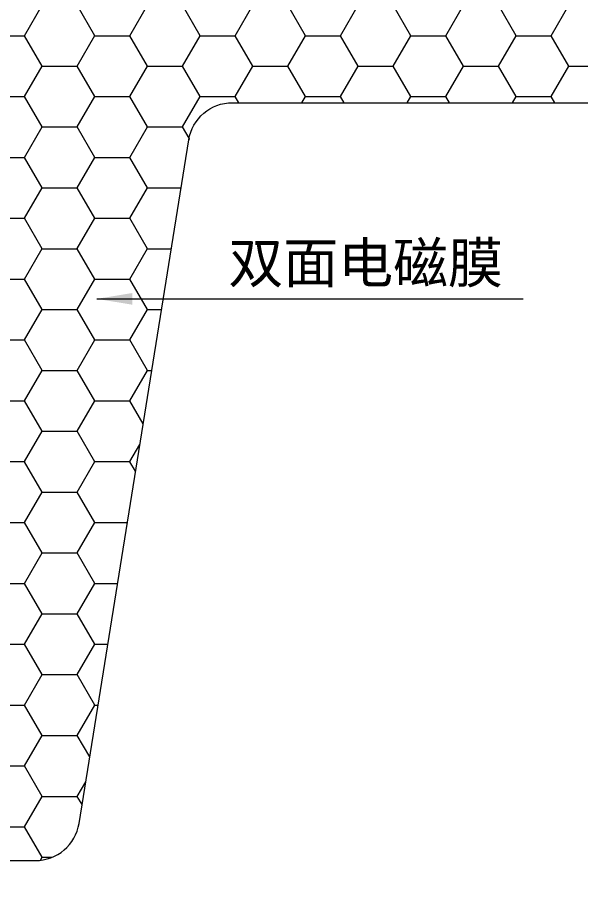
# Model space of a CAD drawing. Header units: millimetres. Extents: x 1134 to 2451, y -9 to 375.
# Drawn here: x 2192.1 to 2204.84, y 244.83 to 264.38 of the extents above; entities that cross this region are included whole.
import ezdxf

# ---------------------------------------------------------------- set-up
doc = ezdxf.new("R2010")
doc.units = ezdxf.units.MM
doc.layers.get('0').update_dxf_attribs({"lineweight": 5})
doc.layers.get('Defpoints').update_dxf_attribs({"lineweight": 5})
doc.layers.add('DIM', color=3, linetype='Continuous', lineweight=5)
doc.layers.add('Main-FPC', color=2, linetype='Continuous', lineweight=5)
doc.styles.add('RD', font='ROMAND.shx', dxfattribs={"width": 0.8})
doc.styles.add('汉字', font='')
doc.styles.get('汉字').set_extended_font_data('SimSun')
doc.dimstyles.new('DIM', dxfattribs={"dimtxt": 1.5, "dimasz": 0.8, "dimexe": 0, "dimexo": 0.5, "dimgap": 0.11, "dimtad": 0, "dimzin": 1, "dimdsep": 46, "dimtxsty": 'RD', "dimcen": 0, "dimclrd": 256, "dimclre": 256, "dimclrt": 256, "dimadec": 0, "dimazin": 0, "dimtm": 1e-09, "dimtfac": 1, "dimtofl": 0, "dimtmove": 0, "dimatfit": 3, "dimfxl": 0, "dimlwe": -1, "dimarcsym": 0})

# ---------------------------------------------------------------- blocks, each defined once
blk = doc.blocks.new('*D113')
at = {"layer": 'Defpoints', "color": 0, "lineweight": 5, "transparency": 16777216}
for p in [(2166.226, 281.069), (2197.16, 281.069), (2184.484, 208.104)]:
    blk.add_point(p, dxfattribs=at)
at = {"layer": 'DIM', "transparency": 16777216}
for p, q in [((2196.66, 281.069), (2166.226, 281.069)), ((2183.984, 208.104), (2166.226, 208.104))]:
    blk.add_line(p, q, dxfattribs=at)
at = {"layer": 'DIM', "lineweight": -2, "transparency": 16777216}
for p, q in [((2166.226, 280.269), (2166.226, 252.803)), ((2166.226, 208.904), (2166.226, 243.383))]:
    blk.add_line(p, q, dxfattribs=at)
at = {"layer": 'DIM', "lineweight": 5, "transparency": 16777216}
for points in [[(2166.092, 280.269), (2166.359, 280.269), (2166.226, 281.069)], [(2166.092, 208.904), (2166.359, 208.904), (2166.226, 208.104)]]:
    blk.add_solid(points, dxfattribs=at)
at = {"layer": 'DIM', "lineweight": 5, "transparency": 16777216, "insert": (2166.226, 248.093), "char_height": 1.5, "attachment_point": 5, "rotation": 90, "style": 'RD'}
blk.add_mtext('72.97±0.5', dxfattribs=at)
blk = doc.blocks.new('R213NRK-007-MFPC-V01-A')
at = {"lineweight": 5}
h = blk.add_hatch(dxfattribs=at)
h.set_pattern_fill('HONEY', color=5, scale=0.25, angle=360)
h.set_pattern_definition([(0, (-29.0445, 32.3044), (1.190625, 0.6874075), [0.79375, -1.5875]), (120, (-29.0445, 32.3044), (-1.19062486, 0.68740775), [0.79375, -1.5875]), (60, (-29.0445, 32.3044), (1.4e-07, 1.37481525), [-1.5875, 0.79375])])
edge = h.paths.add_edge_path()
edge.add_line((1536.491, 245.326), (1546.639, 245.326))
edge.add_arc((1546.639, 246.326), 1, 270, 350.8709)
edge.add_line((1547.626, 246.167), (1550.107, 261.607))
edge.add_arc((1551.094, 261.448), 1, 90, 170.8709, ccw=False)
edge.add_line((1551.094, 262.448), (1562.32, 262.448))
edge.add_arc((1562.32, 265.448), 3, 270, 360)
edge.add_line((1565.32, 265.448), (1565.32, 267.444))
edge.add_line((1565.32, 267.444), (1557.979, 267.444))
edge.add_line((1557.979, 267.444), (1557.979, 269.862))
edge.add_line((1557.979, 269.862), (1542.991, 269.862))
edge.add_line((1542.991, 269.862), (1542.991, 266.992))
edge.add_line((1542.991, 266.992), (1537.991, 266.992))
edge.add_line((1537.991, 266.992), (1537.991, 264.448))
edge.add_arc((1536.991, 264.448), 1, -90, 0, ccw=False)
edge.add_line((1536.991, 263.448), (1534.891, 263.448))
edge.add_arc((1534.891, 262.448), 1, 90, 180)
edge.add_line((1533.891, 262.448), (1533.891, 251.286))
edge.add_arc((1534.891, 251.286), 1, 180, 258.463)
edge.add_arc((1534.491, 249.326), 1, 0, 78.463, ccw=False)
edge.add_line((1535.491, 249.326), (1535.491, 246.326))
edge.add_arc((1536.491, 246.326), 1, 180, 270)
edge = h.paths.add_edge_path(flags=16)
edge.add_line((1535.391, 259.526), (1535.391, 251.536))
edge.add_arc((1536.291, 251.536), 0.9, 180, 270)
edge.add_line((1536.291, 250.636), (1543.191, 250.636))
edge.add_arc((1543.191, 251.536), 0.9, 270, 360)
edge.add_line((1544.091, 251.536), (1544.091, 259.526))
edge.add_arc((1543.191, 259.526), 0.9, 360, 450)
edge.add_line((1543.191, 260.426), (1536.291, 260.426))
edge.add_arc((1536.291, 259.526), 0.9, 90, 180)
at = {"color": 5, "lineweight": 5}
blk.add_lwpolyline([(1536.491, 245.326), (1546.639, 245.326, 0.36828), (1547.626, 246.167), (1550.107, 261.607, -0.36828), (1551.094, 262.448), (1563.82, 262.448, 0.414214), (1566.82, 265.448), (1566.82, 267.444), (1557.979, 267.444), (1557.979, 269.862), (1542.991, 269.862), (1542.991, 266.992), (1537.991, 266.992), (1537.991, 264.448, -0.414214), (1536.991, 263.448), (1534.891, 263.448, 0.414214), (1533.891, 262.448), (1533.891, 251.286, 0.356394), (1534.691, 250.306, -0.356394), (1535.491, 249.326), (1535.491, 246.326, 0.414214), (1536.491, 245.326)], format="xyb", dxfattribs=at)
at = {"layer": 'Main-FPC'}
blk.add_lwpolyline([(1541.691, 244.326, -0.414214), (1542.691, 245.326), (1546.639, 245.326, 0.36828), (1547.626, 246.167), (1550.107, 261.607, -0.36828), (1551.094, 262.448), (1563.82, 262.448, 0.414214)], format="xyb", dxfattribs=at)

msp = doc.modelspace()

# ---------------------------------------------------------------- block references
at = {"layer": 'DIM', "lineweight": 5}
msp.add_blockref('R213NRK-007-MFPC-V01-A', (645.8687, 0), dxfattribs=at)

# ---------------------------------------------------------------- texts
at = {"layer": 'DIM', "lineweight": 5, "style": '汉字'}
msp.add_text('双面电磁膜', height=0.91015, dxfattribs=at).set_placement((2196.8706, 258.3757))

# ---------------------------------------------------------------- dimensions: what is measured, and where the dimension line sits
at = {"layer": 'DIM', "lineweight": 5}
dim = msp.add_linear_dim(base=(2166.2258, 281.0695), p1=(2184.4836, 208.1036), p2=(2197.1595, 281.0695), angle=90, dimstyle='DIM', override={"dimtol": 1, "dimtp": 0.5, "dimtm": 0.5, "dimfxl": 0.8, "dimarcsym": 1}, dxfattribs=at)
dim.commit()
dim.dimension.update_dxf_attribs({"geometry": '*D113', "text_midpoint": (2166.2258, 248.0926), "dimtype": 160})

# ---------------------------------------------------------------- leaders
msp.add_leader([(2193.8972, 258.0156), (2203.5318, 258.0156)], dimstyle='DIM', override={"dimfxl": 0.18, "dimlwd": 5, "dimlwe": 5, "dimarcsym": 1}, dxfattribs=at)

doc.saveas('drawing.dxf')
